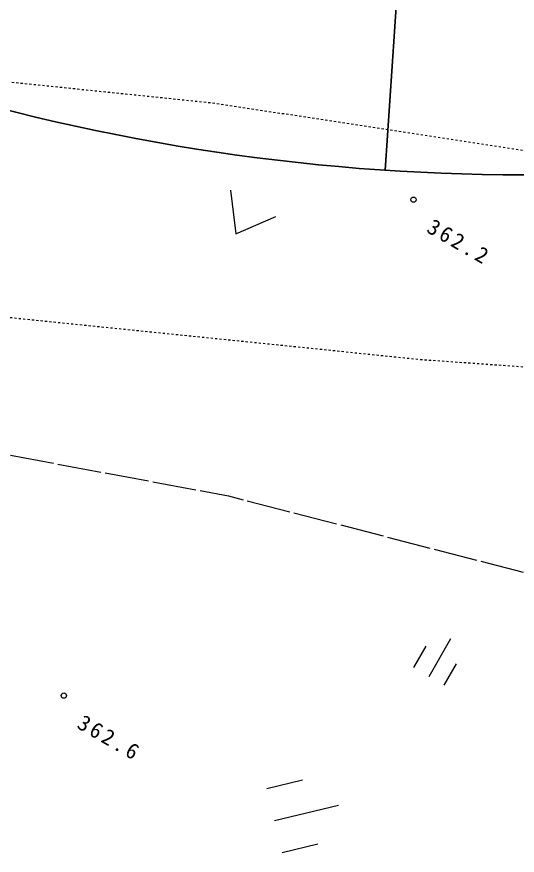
# Model space of a CAD drawing. Header units: millimetres. Extents: x -2078669 to -1085629, y -5987148 to 310365.
# Drawn here: x -1766236 to -1737709, y -5834061 to -5786292 of the extents above; entities that cross this region are included whole.
import ezdxf

# ---------------------------------------------------------------- set-up
doc = ezdxf.new("R2010")
doc.units = ezdxf.units.MM
doc.header["$LTSCALE"] = 500
doc.linetypes.add('56301', pattern=[0.5, 0.25, -0.25])
doc.linetypes.add('57103', pattern=[5.5, 5, -0.5])
for name, color, linetype, lineweight in [('D-BGD', 7, 'Continuous', 13), ('D-BYP-STRA', 1, 'Continuous', 25), ('●予備設計_LP横断', 7, 'Continuous', 13)]:
    doc.layers.add(name, color=color, linetype=linetype, lineweight=lineweight)
doc.styles.add('MS ゴシック', font='MS Gothic.ttf')

# ---------------------------------------------------------------- blocks, each defined once
blk = doc.blocks.new('M6313')
at = {"layer": 'D-BGD', "flags": 128}
blk.add_lwpolyline([(-1.5, 1), (0, -1), (1.5, 1)], dxfattribs=at)
blk = doc.blocks.new('M6334')
at = {"layer": '●予備設計_LP横断', "linetype": 'Continuous', "lineweight": 9}
for p, q in [((0, -1.25), (0, 1.25)), ((-1, -1.25), (-1, 0.15)), ((1, -1.25), (1, 0.15))]:
    blk.add_line(p, q, dxfattribs=at)
blk = doc.blocks.new('M7312')
at = {"layer": '●予備設計_LP横断', "linetype": 'Continuous', "lineweight": 20}
blk.add_circle((0, -0.001), 0.15, dxfattribs=at)

msp = doc.modelspace()

# ---------------------------------------------------------------- linework, layer by layer
at = {"layer": 'D-BGD', "linetype": 'Continuous'}
for p, q in [((-1751991.1, -5830265.2), (-1749950.9, -5829770)), ((-1751549.1, -5832086.7), (-1747904.9, -5831201)), ((-1751106.7, -5833909.7), (-1749066, -5833413.7))]:
    msp.add_line(p, q, dxfattribs=at)
at = {"layer": 'D-BGD', "linetype": '56301', "flags": 128}
for points in [[(-1723073.8, -5796115.3), (-1754915.9, -5791229.9), (-1777559.6, -5788897.2), (-1791882.7, -5787422), (-1796195.5, -5774874.6), (-1784274, -5775134.2), (-1785182.3, -5766043.3), (-1786946.3, -5748395.6), (-1786931.5, -5739368.1), (-1796557, -5734203.2), (-1803737.3, -5731426.5), (-1808116.8, -5729732.7)], [(-1821891.1, -5810924.7), (-1816666.7, -5811537.9), (-1806772.3, -5812398.2), (-1783144.3, -5813092.6), (-1787221.4, -5801317.4), (-1743169.9, -5805817), (-1740285.2, -5806021.8), (-1722401.6, -5807288.6)]]:
    msp.add_lwpolyline(points, dxfattribs=at)
at = {"layer": 'D-BGD', "linetype": '57103', "elevation": 362500, "flags": 128}
msp.add_lwpolyline([(-1836918.7, -5904858.4), (-1834042.7, -5902402.8), (-1830576.3, -5899466.7), (-1825995, -5896892.3), (-1822383.6, -5895692.4), (-1820576, -5893948.3), (-1820064.6, -5892950.3), (-1819388.3, -5891464.8), (-1818712.4, -5889470.3), (-1818442.4, -5886450.1), (-1818259.8, -5879506.4), (-1818622.6, -5877470.8), (-1819147.9, -5875856.3), (-1819770.1, -5872835.3), (-1820756.6, -5869374.3), (-1823053.4, -5865744.9), (-1825980, -5859755.7), (-1829601.2, -5855721.5), (-1833355, -5851085), (-1834910.5, -5849446.9), (-1835841.4, -5848267), (-1836445.1, -5847061.9), (-1836728.4, -5844930.1), (-1836147.8, -5843301.9), (-1835708.9, -5842325.7), (-1834507.8, -5840844.2), (-1832893.3, -5839917.6), (-1828602.3, -5837607.7), (-1825400.5, -5833857.5), (-1821725.2, -5830656.2), (-1820800.2, -5829137.1), (-1817249, -5823908.3), (-1815238.7, -5822192.9), (-1813975.4, -5821706.8), (-1812288.1, -5821909.7), (-1795669.4, -5825278.8), (-1787875.4, -5827379.3), (-1784724, -5828875.9), (-1778326.6, -5832846.2), (-1776482.8, -5833332.8), (-1775620.9, -5833356.4), (-1774850.6, -5833190.2), (-1774551.5, -5832876.5), (-1774155, -5831996), (-1774190.7, -5829750.5), (-1779555.1, -5816753.2), (-1780568.7, -5812133.6), (-1779429.4, -5810566.9), (-1778060.6, -5810015.7), (-1776291.2, -5809461.8), (-1754171.7, -5813589.2), (-1726873.8, -5820657.3), (-1724502.9, -5821292.3), (-1723089.6, -5821624.8), (-1721793.3, -5821526.8), (-1721022.7, -5820322.6)], dxfattribs=at)
at = {"layer": 'D-BYP-STRA'}
msp.add_line((-1745231.8, -5795036.3), (-1743968.7, -5775968.1), dxfattribs=at)
at = {"layer": 'D-BYP-STRA', "flags": 128}
msp.add_lwpolyline([(-1730396.1, -5795296.7), (-1737359.5, -5795296.7, -0.0787115), (-1774171, -5789465.7), (-1793402.3, -5783216.2)], format="xyb", dxfattribs=at)

# ---------------------------------------------------------------- block references
at = {"layer": 'D-BGD', "linetype": 'Continuous', "lineweight": 9, "xscale": 1000, "yscale": 1000, "zscale": 1000, "rotation": 330.1091246385173}
for name, p in [('M6313', (-1753259.8, -5797789.9)), ('M6334', (-1742112.5, -5822787.4))]:
    msp.add_blockref(name, p, dxfattribs=at)
at = {"layer": 'D-BGD', "linetype": 'Continuous', "lineweight": 20, "xscale": 1000, "yscale": 1000, "zscale": 1000, "rotation": 330.1091246385173}
for p in [(-1743621.4, -5796711.8, 362164), (-1763553.8, -5824964.8, 362562)]:
    msp.add_blockref('M7312', p, dxfattribs=at)

# ---------------------------------------------------------------- texts
at = {"layer": 'D-BGD', "linetype": 'Continuous', "char_height": 900, "attachment_point": 7, "rotation": 330.10912, "line_spacing_factor": 0.722892, "style": 'MS ゴシック'}
for s, insert in [('\\T1.284;362.2', (-1742941.9, -5798539.6, 362164)), ('\\T1.287;362.6', (-1762874.3, -5826792.6, 362562))]:
    msp.add_mtext(s, dxfattribs=dict(at, insert=insert))

doc.saveas('drawing.dxf')
